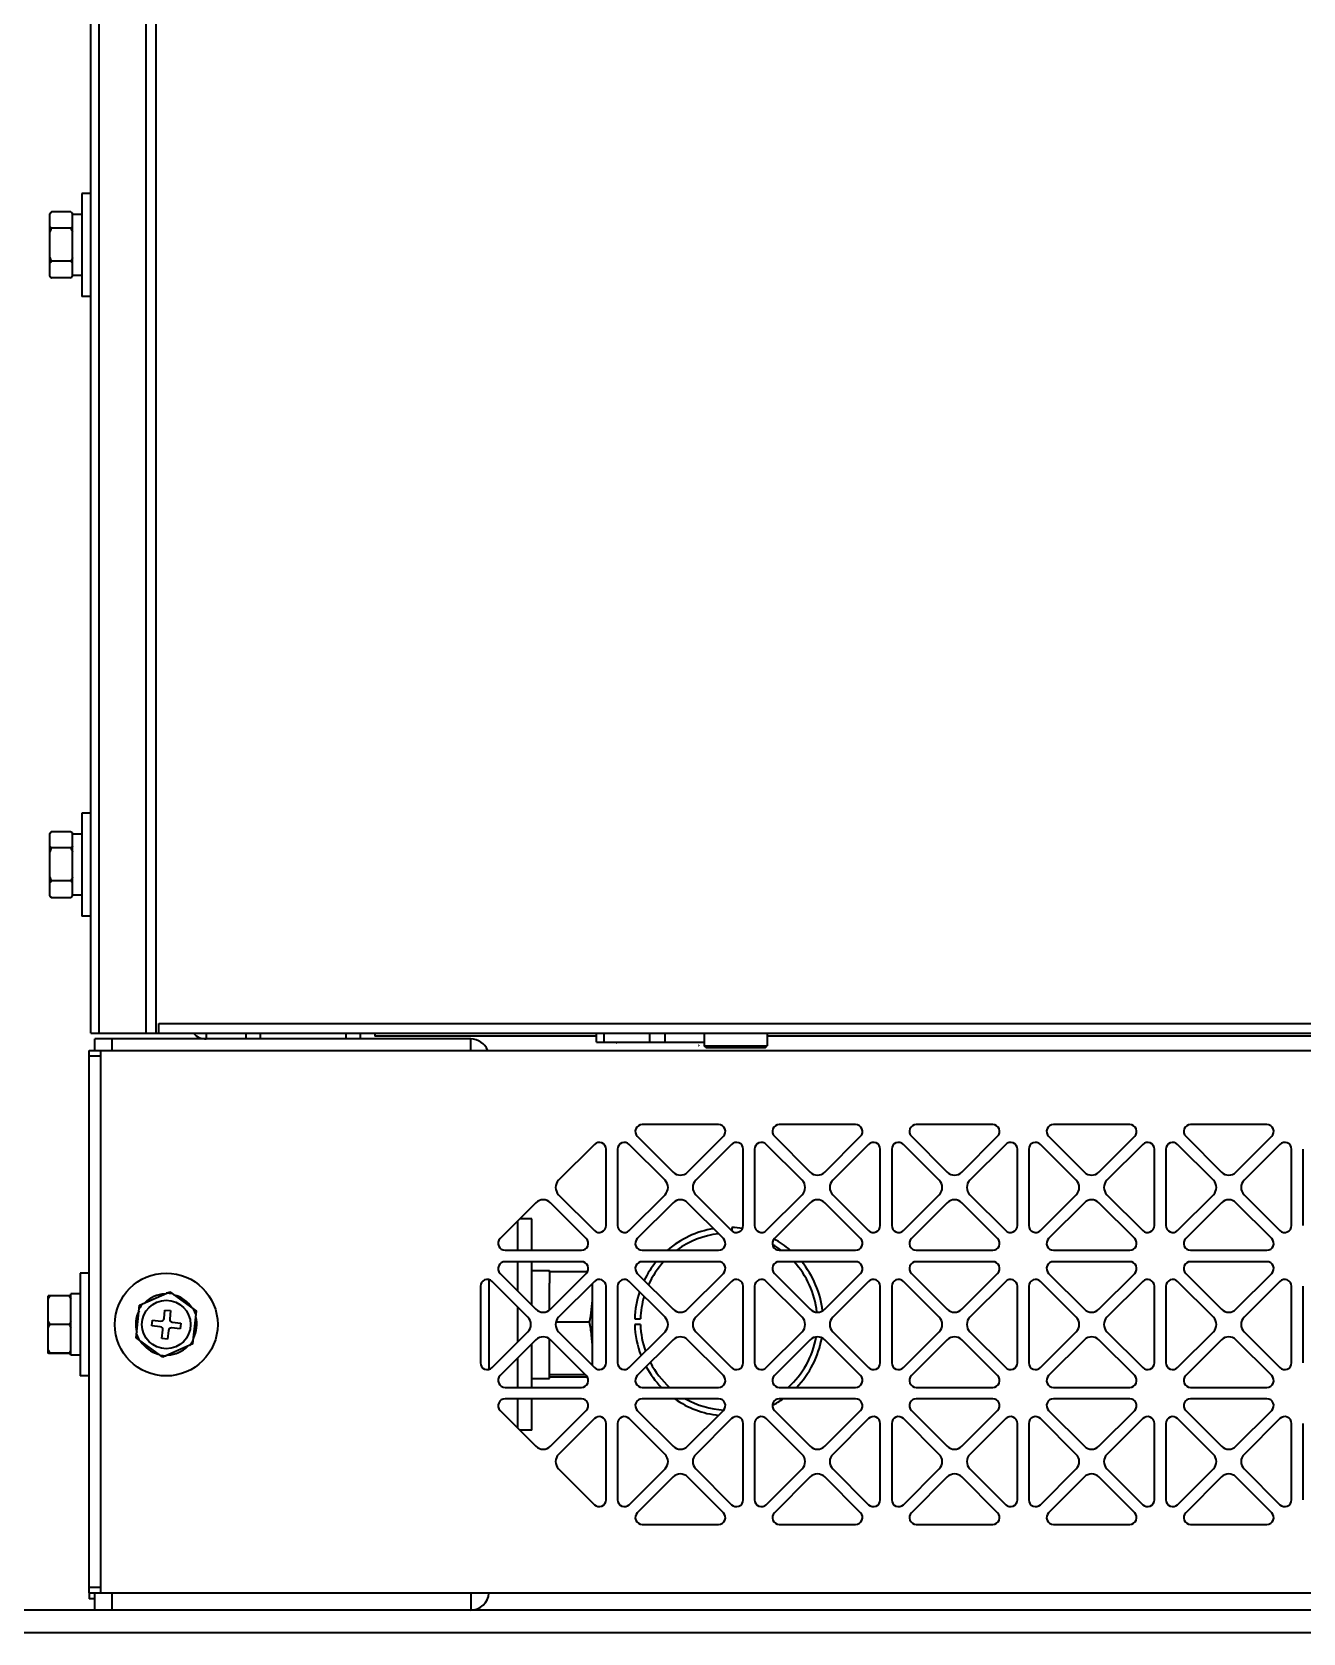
# Model space of a CAD drawing. Header units: millimetres. Extents: x 32496 to 166256, y 3504 to 23939.
# Drawn here: x 41601.9 to 41824.4, y 15203.3 to 15483.6 of the extents above; entities that cross this region are included whole.
import ezdxf

# ---------------------------------------------------------------- set-up
doc = ezdxf.new("R2010")
doc.units = ezdxf.units.MM
doc.layers.get('0').update_dxf_attribs({"lineweight": 35})

msp = doc.modelspace()

# ---------------------------------------------------------------- linework, layer by layer
at = {"linetype": 'Continuous'}
for p, q in [((41621.94, 15308.349), (41621.94, 17321.349)), ((41623.64, 17321.349), (41623.64, 15308.349)), ((41613.64, 16303.849), (41613.64, 15308.349)), ((41612.24, 15448.994), (41612.24, 15693.73)), ((41610.64, 15455.349), (41610.64, 15437.349)), ((41612.24, 15455.349), (41610.64, 15455.349)), ((41605.04, 15451.822), (41605.311, 15452.093)), ((41605.34, 15452.122), (41605.311, 15452.093)), ((41608.74, 15452.122), (41605.34, 15452.122)), ((41608.74, 15452.122), (41608.769, 15452.093)), ((41609.04, 15451.822), (41608.769, 15452.093)), ((41605.04, 15440.875), (41605.04, 15451.822)), ((41608.74, 15449.28), (41605.34, 15449.28)), ((41609.04, 15440.875), (41609.04, 15451.822)), ((41610.64, 15451.699), (41609.04, 15451.699)), ((41612.24, 15443.73), (41612.24, 15448.994)), ((41608.74, 15443.506), (41605.34, 15443.506)), ((41612.24, 15308.349), (41612.24, 15443.73)), ((41605.04, 15440.875), (41605.311, 15440.604)), ((41609.04, 15440.875), (41608.769, 15440.604)), ((41610.64, 15440.999), (41609.04, 15440.999)), ((41608.74, 15440.575), (41605.34, 15440.575)), ((41612.24, 15437.349), (41610.64, 15437.349)), ((41610.64, 15346.849), (41610.64, 15328.849)), ((41612.24, 15346.849), (41610.64, 15346.849)), ((41605.04, 15343.322), (41605.311, 15343.593)), ((41605.04, 15332.375), (41605.04, 15343.322)), ((41605.34, 15343.622), (41605.311, 15343.593)), ((41608.74, 15343.622), (41605.34, 15343.622)), ((41608.74, 15343.622), (41608.769, 15343.593)), ((41609.04, 15343.322), (41608.769, 15343.593)), ((41609.04, 15332.375), (41609.04, 15343.322)), ((41610.64, 15343.199), (41609.04, 15343.199)), ((41608.74, 15340.78), (41605.34, 15340.78)), ((41608.74, 15335.006), (41605.34, 15335.006)), ((41605.04, 15332.375), (41605.311, 15332.104)), ((41608.74, 15332.075), (41605.34, 15332.075)), ((41609.04, 15332.375), (41608.769, 15332.104)), ((41610.64, 15332.499), (41609.04, 15332.499)), ((41612.24, 15328.849), (41610.64, 15328.849)), ((41624.14, 15308.349), (41624.14, 15310.049)), ((41624.14, 15310.049), (42001.64, 15310.049)), ((41612.24, 15308.349), (41621.94, 15308.349)), ((41612.94, 15305.349), (41612.94, 15307.349)), ((41678.74, 15307.349), (41612.94, 15307.349)), ((41615.94, 15307.349), (41615.94, 15305.349)), ((41621.94, 15308.349), (42001.64, 15308.349)), ((41632.44, 15308.349), (41632.44, 15307.349)), ((41639.44, 15307.349), (41639.44, 15308.349)), ((41641.94, 15307.349), (41641.94, 15308.349)), ((41656.94, 15307.349), (41656.94, 15308.349)), ((41659.44, 15307.349), (41659.44, 15308.349)), ((41661.94, 15308.349), (41661.94, 15307.849)), ((41700.773, 15307.849), (41661.94, 15307.849)), ((41678.74, 15305.349), (41678.74, 15307.349)), ((41700.773, 15306.782), (41700.773, 15308.349)), ((41700.773, 15306.782), (41719.615, 15306.782)), ((41702.092, 15306.782), (41702.092, 15308.349)), ((41710.121, 15306.782), (41710.121, 15308.349)), ((41712.758, 15306.782), (41712.758, 15308.349)), ((41719.615, 15308.349), (41719.615, 15306.149)), ((41719.915, 15305.849), (41719.615, 15306.149)), ((41719.615, 15306.149), (41730.665, 15306.149)), ((41730.365, 15305.849), (41730.665, 15306.149)), ((41730.665, 15308.349), (41730.665, 15306.149)), ((42001.64, 15307.849), (41730.665, 15307.849)), ((41611.94, 15210.349), (41611.94, 15305.349)), ((41611.94, 15305.349), (42001.64, 15305.349)), ((41613.94, 15304.349), (41611.94, 15304.349)), ((41613.94, 15305.349), (41613.94, 15304.349)), ((41613.94, 15304.349), (41613.94, 15211.349)), ((41719.915, 15305.849), (41730.365, 15305.849)), ((41722.128, 15292.349), (41708.751, 15292.349)), ((41746.128, 15292.349), (41732.751, 15292.349)), ((41770.128, 15292.349), (41756.751, 15292.349)), ((41794.128, 15292.349), (41780.751, 15292.349)), ((41818.128, 15292.349), (41804.751, 15292.349)), ((41707.903, 15290.3), (41714.167, 15284.036)), ((41716.713, 15284.036), (41722.977, 15290.3)), ((41731.903, 15290.3), (41738.167, 15284.036)), ((41740.713, 15284.036), (41746.977, 15290.3)), ((41755.903, 15290.3), (41762.167, 15284.036)), ((41764.713, 15284.036), (41770.977, 15290.3)), ((41779.903, 15290.3), (41786.167, 15284.036)), ((41788.713, 15284.036), (41794.977, 15290.3)), ((41803.903, 15290.3), (41810.167, 15284.036)), ((41812.713, 15284.036), (41818.977, 15290.3)), ((41700.391, 15288.886), (41694.127, 15282.621)), ((41702.44, 15274.66), (41702.44, 15288.037)), ((41704.44, 15288.037), (41704.44, 15274.66)), ((41712.753, 15282.621), (41706.488, 15288.886)), ((41724.391, 15288.886), (41718.127, 15282.621)), ((41726.44, 15274.66), (41726.44, 15288.037)), ((41728.44, 15288.037), (41728.44, 15274.66)), ((41736.753, 15282.621), (41730.488, 15288.886)), ((41748.391, 15288.886), (41742.127, 15282.621)), ((41750.44, 15274.66), (41750.44, 15288.037)), ((41752.44, 15288.037), (41752.44, 15274.66)), ((41760.753, 15282.621), (41754.488, 15288.886)), ((41772.391, 15288.886), (41766.127, 15282.621)), ((41774.44, 15274.66), (41774.44, 15288.037)), ((41776.44, 15288.037), (41776.44, 15274.66)), ((41784.753, 15282.621), (41778.488, 15288.886)), ((41796.391, 15288.886), (41790.127, 15282.621)), ((41798.44, 15274.66), (41798.44, 15288.037)), ((41800.44, 15288.037), (41800.44, 15274.66)), ((41808.753, 15282.621), (41802.488, 15288.886)), ((41820.391, 15288.886), (41814.127, 15282.621)), ((41822.44, 15274.66), (41822.44, 15288.037)), ((41824.44, 15288.037), (41824.44, 15274.66)), ((41690.167, 15278.662), (41683.903, 15272.397)), ((41698.977, 15272.397), (41692.713, 15278.662)), ((41694.127, 15280.076), (41700.391, 15273.811)), ((41706.488, 15273.811), (41712.753, 15280.076)), ((41714.167, 15278.662), (41707.903, 15272.397)), ((41722.977, 15272.397), (41716.713, 15278.662)), ((41718.127, 15280.076), (41724.391, 15273.811)), ((41730.488, 15273.811), (41736.753, 15280.076)), ((41738.167, 15278.662), (41731.903, 15272.397)), ((41746.977, 15272.397), (41740.713, 15278.662)), ((41742.127, 15280.076), (41748.391, 15273.811)), ((41754.488, 15273.811), (41760.753, 15280.076)), ((41762.167, 15278.662), (41755.903, 15272.397)), ((41770.977, 15272.397), (41764.713, 15278.662)), ((41766.127, 15280.076), (41772.391, 15273.811)), ((41778.488, 15273.811), (41784.753, 15280.076)), ((41786.167, 15278.662), (41779.903, 15272.397)), ((41794.977, 15272.397), (41788.713, 15278.662)), ((41790.127, 15280.076), (41796.391, 15273.811)), ((41802.488, 15273.811), (41808.753, 15280.076)), ((41810.167, 15278.662), (41803.903, 15272.397)), ((41818.977, 15272.397), (41812.713, 15278.662)), ((41814.127, 15280.076), (41820.391, 15273.811)), ((41686.94, 15275.434), (41686.94, 15270.349)), ((41689.44, 15275.849), (41687.354, 15275.849)), ((41689.44, 15270.349), (41689.44, 15275.849)), ((41724.44, 15274.341), (41724.44, 15273.772)), ((41684.751, 15270.349), (41698.128, 15270.349)), ((41708.751, 15270.349), (41722.128, 15270.349)), ((41732.751, 15270.349), (41746.128, 15270.349)), ((41756.751, 15270.349), (41770.128, 15270.349)), ((41780.751, 15270.349), (41794.128, 15270.349)), ((41804.751, 15270.349), (41818.128, 15270.349)), ((41698.128, 15268.349), (41684.751, 15268.349)), ((41686.94, 15268.349), (41686.94, 15263.263)), ((41689.44, 15260.763), (41689.44, 15268.349)), ((41722.128, 15268.349), (41708.751, 15268.349)), ((41746.128, 15268.349), (41732.751, 15268.349)), ((41770.128, 15268.349), (41756.751, 15268.349)), ((41794.128, 15268.349), (41780.751, 15268.349)), ((41818.128, 15268.349), (41804.751, 15268.349)), ((41610.34, 15266.349), (41610.34, 15248.349)), ((41611.94, 15266.349), (41610.34, 15266.349)), ((41681.94, 15265.192), (41681.94, 15249.505)), ((41688.753, 15258.621), (41682.488, 15264.886)), ((41683.903, 15266.3), (41690.167, 15260.036)), ((41689.44, 15266.799), (41692.54, 15266.799)), ((41692.54, 15266.551), (41692.54, 15266.799)), ((41692.54, 15266.551), (41692.54, 15264.576)), ((41699.164, 15266.551), (41692.54, 15266.551)), ((41692.54, 15259.894), (41692.54, 15264.576)), ((41692.713, 15260.036), (41698.977, 15266.3)), ((41700.391, 15264.886), (41694.127, 15258.621)), ((41700.04, 15250.163), (41700.04, 15264.534)), ((41712.753, 15258.621), (41706.488, 15264.886)), ((41707.903, 15266.3), (41714.167, 15260.036)), ((41716.713, 15260.036), (41722.977, 15266.3)), ((41724.391, 15264.886), (41718.127, 15258.621)), ((41736.753, 15258.621), (41730.488, 15264.886)), ((41731.903, 15266.3), (41738.167, 15260.036)), ((41740.713, 15260.036), (41746.977, 15266.3)), ((41748.391, 15264.886), (41742.127, 15258.621)), ((41760.753, 15258.621), (41754.488, 15264.886)), ((41755.903, 15266.3), (41762.167, 15260.036)), ((41764.713, 15260.036), (41770.977, 15266.3)), ((41772.391, 15264.886), (41766.127, 15258.621)), ((41784.753, 15258.621), (41778.488, 15264.886)), ((41779.903, 15266.3), (41786.167, 15260.036)), ((41788.713, 15260.036), (41794.977, 15266.3)), ((41796.391, 15264.886), (41790.127, 15258.621)), ((41808.753, 15258.621), (41802.488, 15264.886)), ((41803.903, 15266.3), (41810.167, 15260.036)), ((41812.713, 15260.036), (41818.977, 15266.3)), ((41820.391, 15264.886), (41814.127, 15258.621)), ((41604.74, 15262.387), (41604.74, 15262.349)), ((41604.74, 15252.348), (41604.74, 15262.348)), ((41604.74, 15262.348), (41605.04, 15262.348)), ((41608.44, 15262.399), (41605.04, 15262.399)), ((41608.44, 15262.348), (41605.04, 15262.348)), ((41608.74, 15262.348), (41608.44, 15262.348)), ((41608.74, 15251.999), (41608.74, 15262.699)), ((41610.34, 15262.699), (41608.74, 15262.699)), ((41620.775, 15260.75), (41626.053, 15263.089)), ((41626.053, 15263.089), (41630.718, 15259.688)), ((41680.44, 15264.037), (41680.44, 15250.66)), ((41702.44, 15250.66), (41702.44, 15264.037)), ((41704.44, 15264.037), (41704.44, 15250.66)), ((41726.44, 15250.66), (41726.44, 15264.037)), ((41728.44, 15264.037), (41728.44, 15250.66)), ((41750.44, 15250.66), (41750.44, 15264.037)), ((41752.44, 15264.037), (41752.44, 15250.66)), ((41774.44, 15250.66), (41774.44, 15264.037)), ((41776.44, 15264.037), (41776.44, 15250.66)), ((41798.44, 15250.66), (41798.44, 15264.037)), ((41800.44, 15264.037), (41800.44, 15250.66)), ((41822.44, 15250.66), (41822.44, 15264.037)), ((41824.44, 15264.037), (41824.44, 15250.66)), ((41620.161, 15255.009), (41620.775, 15260.75)), ((41625.049, 15258.396), (41625.208, 15259.888)), ((41625.208, 15259.888), (41626.203, 15259.781)), ((41626.203, 15259.781), (41626.043, 15258.29)), ((41630.105, 15253.947), (41630.718, 15259.688)), ((41686.94, 15260.434), (41686.94, 15254.263)), ((41608.44, 15257.348), (41605.04, 15257.348)), ((41622.901, 15257.117), (41623.007, 15258.111)), ((41624.392, 15256.958), (41622.901, 15257.117)), ((41623.007, 15258.111), (41624.499, 15257.952)), ((41624.677, 15254.916), (41624.836, 15256.407)), ((41625.831, 15256.301), (41625.671, 15254.81)), ((41627.872, 15256.586), (41626.381, 15256.745)), ((41626.487, 15257.74), (41627.979, 15257.58)), ((41627.979, 15257.58), (41627.872, 15256.586)), ((41682.488, 15249.811), (41688.753, 15256.076)), ((41699.533, 15257.768), (41693.655, 15257.768)), ((41694.127, 15256.076), (41700.391, 15249.811)), ((41706.488, 15249.811), (41712.753, 15256.076)), ((41707.447, 15258.349), (41708.448, 15258.349)), ((41708.448, 15257.349), (41707.447, 15257.349)), ((41718.127, 15256.076), (41724.391, 15249.811)), ((41730.488, 15249.811), (41736.753, 15256.076)), ((41742.127, 15256.076), (41748.391, 15249.811)), ((41754.488, 15249.811), (41760.753, 15256.076)), ((41766.127, 15256.076), (41772.391, 15249.811)), ((41778.488, 15249.811), (41784.753, 15256.076)), ((41790.127, 15256.076), (41796.391, 15249.811)), ((41802.488, 15249.811), (41808.753, 15256.076)), ((41814.127, 15256.076), (41820.391, 15249.811)), ((41624.826, 15251.608), (41620.161, 15255.009)), ((41625.671, 15254.81), (41624.677, 15254.916)), ((41630.105, 15253.947), (41624.826, 15251.608)), ((41690.167, 15254.662), (41683.903, 15248.397)), ((41689.44, 15246.349), (41689.44, 15253.934)), ((41692.54, 15250.66), (41692.54, 15254.803)), ((41698.977, 15248.397), (41692.713, 15254.662)), ((41714.167, 15254.662), (41707.903, 15248.397)), ((41722.977, 15248.397), (41716.713, 15254.662)), ((41738.167, 15254.662), (41731.903, 15248.397)), ((41746.977, 15248.397), (41740.713, 15254.662)), ((41762.167, 15254.662), (41755.903, 15248.397)), ((41770.977, 15248.397), (41764.713, 15254.662)), ((41786.167, 15254.662), (41779.903, 15248.397)), ((41794.977, 15248.397), (41788.713, 15254.662)), ((41810.167, 15254.662), (41803.903, 15248.397)), ((41818.977, 15248.397), (41812.713, 15254.662)), ((41604.74, 15252.348), (41604.74, 15252.31)), ((41605.04, 15252.348), (41604.74, 15252.348)), ((41605.011, 15252.348), (41605.018, 15252.336)), ((41605.011, 15252.348), (41605.018, 15252.336)), ((41608.44, 15252.348), (41605.04, 15252.348)), ((41608.44, 15252.298), (41605.04, 15252.298)), ((41608.44, 15252.348), (41608.74, 15252.348)), ((41608.468, 15252.348), (41608.461, 15252.336)), ((41608.469, 15252.348), (41608.462, 15252.336)), ((41610.34, 15251.999), (41608.74, 15251.999)), ((41686.94, 15251.434), (41686.94, 15246.349)), ((41692.54, 15248.469), (41692.54, 15250.66)), ((41611.94, 15248.349), (41610.34, 15248.349)), ((41689.44, 15247.899), (41692.54, 15247.899)), ((41698.809, 15248.565), (41692.54, 15248.565)), ((41692.54, 15247.899), (41692.54, 15248.469)), ((41699.164, 15248.146), (41692.54, 15248.146)), ((41684.751, 15246.349), (41698.128, 15246.349)), ((41708.751, 15246.349), (41722.128, 15246.349)), ((41732.751, 15246.349), (41746.128, 15246.349)), ((41756.751, 15246.349), (41770.128, 15246.349)), ((41780.751, 15246.349), (41794.128, 15246.349)), ((41804.751, 15246.349), (41818.128, 15246.349)), ((41683.903, 15242.3), (41690.167, 15236.036)), ((41698.128, 15244.349), (41684.751, 15244.349)), ((41686.94, 15244.349), (41686.94, 15239.263)), ((41689.44, 15238.849), (41689.44, 15244.349)), ((41692.713, 15236.036), (41698.977, 15242.3)), ((41707.903, 15242.3), (41714.167, 15236.036)), ((41722.128, 15244.349), (41708.751, 15244.349)), ((41716.713, 15236.036), (41722.977, 15242.3)), ((41731.903, 15242.3), (41738.167, 15236.036)), ((41746.128, 15244.349), (41732.751, 15244.349)), ((41740.713, 15236.036), (41746.977, 15242.3)), ((41755.903, 15242.3), (41762.167, 15236.036)), ((41770.128, 15244.349), (41756.751, 15244.349)), ((41764.713, 15236.036), (41770.977, 15242.3)), ((41779.903, 15242.3), (41786.167, 15236.036)), ((41794.128, 15244.349), (41780.751, 15244.349)), ((41788.713, 15236.036), (41794.977, 15242.3)), ((41803.903, 15242.3), (41810.167, 15236.036)), ((41818.128, 15244.349), (41804.751, 15244.349)), ((41812.713, 15236.036), (41818.977, 15242.3)), ((41689.44, 15238.849), (41687.354, 15238.849)), ((41700.391, 15240.886), (41694.127, 15234.621)), ((41702.44, 15226.66), (41702.44, 15240.037)), ((41704.44, 15240.037), (41704.44, 15226.66)), ((41712.753, 15234.621), (41706.488, 15240.886)), ((41724.391, 15240.886), (41718.127, 15234.621)), ((41726.44, 15226.66), (41726.44, 15240.037)), ((41728.44, 15240.037), (41728.44, 15226.66)), ((41736.753, 15234.621), (41730.488, 15240.886)), ((41748.391, 15240.886), (41742.127, 15234.621)), ((41750.44, 15226.66), (41750.44, 15240.037)), ((41752.44, 15240.037), (41752.44, 15226.66)), ((41760.753, 15234.621), (41754.488, 15240.886)), ((41772.391, 15240.886), (41766.127, 15234.621)), ((41774.44, 15226.66), (41774.44, 15240.037)), ((41776.44, 15240.037), (41776.44, 15226.66)), ((41784.753, 15234.621), (41778.488, 15240.886)), ((41796.391, 15240.886), (41790.127, 15234.621)), ((41798.44, 15226.66), (41798.44, 15240.037)), ((41800.44, 15240.037), (41800.44, 15226.66)), ((41808.753, 15234.621), (41802.488, 15240.886)), ((41820.391, 15240.886), (41814.127, 15234.621)), ((41822.44, 15226.66), (41822.44, 15240.037)), ((41824.44, 15240.037), (41824.44, 15226.66)), ((41694.127, 15232.076), (41700.391, 15225.811)), ((41706.488, 15225.811), (41712.753, 15232.076)), ((41714.167, 15230.662), (41707.903, 15224.397)), ((41722.977, 15224.397), (41716.713, 15230.662)), ((41718.127, 15232.076), (41724.391, 15225.811)), ((41730.488, 15225.811), (41736.753, 15232.076)), ((41738.167, 15230.662), (41731.903, 15224.397)), ((41746.977, 15224.397), (41740.713, 15230.662)), ((41742.127, 15232.076), (41748.391, 15225.811)), ((41754.488, 15225.811), (41760.753, 15232.076)), ((41762.167, 15230.662), (41755.903, 15224.397)), ((41770.977, 15224.397), (41764.713, 15230.662)), ((41766.127, 15232.076), (41772.391, 15225.811)), ((41778.488, 15225.811), (41784.753, 15232.076)), ((41786.167, 15230.662), (41779.903, 15224.397)), ((41794.977, 15224.397), (41788.713, 15230.662)), ((41790.127, 15232.076), (41796.391, 15225.811)), ((41802.488, 15225.811), (41808.753, 15232.076)), ((41810.167, 15230.662), (41803.903, 15224.397)), ((41818.977, 15224.397), (41812.713, 15230.662)), ((41814.127, 15232.076), (41820.391, 15225.811)), ((41708.751, 15222.349), (41722.128, 15222.349)), ((41732.751, 15222.349), (41746.128, 15222.349)), ((41756.751, 15222.349), (41770.128, 15222.349)), ((41780.751, 15222.349), (41794.128, 15222.349)), ((41804.751, 15222.349), (41818.128, 15222.349)), ((41611.94, 15211.349), (41613.94, 15211.349)), ((41613.94, 15211.349), (41613.94, 15210.349)), ((41611.94, 15210.349), (41611.94, 15209.349)), ((41611.94, 15210.349), (42001.64, 15210.349)), ((41612.94, 15209.349), (41611.94, 15209.349)), ((41612.94, 15209.758), (41612.94, 15210.349)), ((41612.94, 15207.349), (41612.94, 15209.758)), ((41615.94, 15210.349), (41615.94, 15207.349)), ((41678.74, 15210.349), (41678.74, 15207.349)), ((41961.64, 15207.349), (41134.64, 15207.349)), ((41961.64, 15203.349), (41134.64, 15203.349))]:
    msp.add_line(p, q, dxfattribs=at)
for radius in [9, 4.25]:
    msp.add_circle((41625.44, 15257.349), radius, dxfattribs=at)
for centre, radius, start, end in [((41607.854, 15443.165), 3.606, 218.71028, 219.13391), ((41606.225, 15443.166), 3.607, 320.8641, 321.28972), ((41609.177, 15444.355), 5.386, 224.12457, 224.56524), ((41604.904, 15444.354), 5.384, 315.43477, 315.87545), ((41607.854, 15334.665), 3.606, 218.71028, 219.13391), ((41609.177, 15335.855), 5.386, 224.12457, 224.56524), ((41604.904, 15335.854), 5.384, 315.43477, 315.87545), ((41606.225, 15334.666), 3.607, 320.8641, 321.28972), ((41632.44, 15310.349), 3, 222.2942, 270), ((41678.74, 15304.149), 3.2, 22.14766, 90), ((41708.751, 15291.149), 1.2, 90, 225), ((41722.128, 15291.149), 1.2, 315, 90), ((41732.751, 15291.149), 1.2, 90, 225), ((41746.128, 15291.149), 1.2, 315, 90), ((41756.751, 15291.149), 1.2, 90, 225), ((41770.128, 15291.149), 1.2, 315, 90), ((41780.751, 15291.149), 1.2, 90, 225), ((41794.128, 15291.149), 1.2, 315, 90), ((41804.751, 15291.149), 1.2, 90, 225), ((41818.128, 15291.149), 1.2, 315, 90), ((41701.24, 15288.037), 1.2, 0, 135), ((41705.64, 15288.037), 1.2, 45, 180), ((41725.24, 15288.037), 1.2, 0, 135), ((41729.64, 15288.037), 1.2, 45, 180), ((41749.24, 15288.037), 1.2, 0, 135), ((41753.64, 15288.037), 1.2, 45, 180), ((41773.24, 15288.037), 1.2, 0, 135), ((41777.64, 15288.037), 1.2, 45, 180), ((41797.24, 15288.037), 1.2, 0, 135), ((41801.64, 15288.037), 1.2, 45, 180), ((41821.24, 15288.037), 1.2, 0, 135), ((41715.44, 15285.308), 1.8, 225, 315), ((41739.44, 15285.308), 1.8, 225, 315), ((41763.44, 15285.308), 1.8, 225, 315), ((41787.44, 15285.308), 1.8, 225, 315), ((41811.44, 15285.308), 1.8, 225, 315), ((41695.4, 15281.349), 1.8, 135, 225), ((41711.48, 15281.349), 1.8, 315, 45), ((41719.4, 15281.349), 1.8, 135, 225), ((41735.48, 15281.349), 1.8, 315, 45), ((41743.4, 15281.349), 1.8, 135, 225), ((41759.48, 15281.349), 1.8, 315, 45), ((41767.4, 15281.349), 1.8, 135, 225), ((41783.48, 15281.349), 1.8, 315, 45), ((41791.4, 15281.349), 1.8, 135, 225), ((41807.48, 15281.349), 1.8, 315, 45), ((41815.4, 15281.349), 1.8, 135, 225), ((41691.44, 15277.389), 1.8, 45, 135), ((41715.44, 15277.389), 1.8, 45, 135), ((41739.44, 15277.389), 1.8, 45, 135), ((41763.44, 15277.389), 1.8, 45, 135), ((41787.44, 15277.389), 1.8, 45, 135), ((41811.44, 15277.389), 1.8, 45, 135), ((41701.24, 15274.66), 1.2, 225, 0), ((41705.64, 15274.66), 1.2, 180, 315), ((41723.94, 15257.849), 16.5, 99.35094, 130.66828), ((41723.94, 15257.849), 15.5, 96.65645, 126.13774), ((41725.24, 15274.66), 1.2, 225, 0), ((41723.94, 15257.849), 16.5, 81.65551, 88.2635), ((41729.64, 15274.66), 1.2, 180, 315), ((41749.24, 15274.66), 1.2, 225, 0), ((41753.64, 15274.66), 1.2, 180, 315), ((41773.24, 15274.66), 1.2, 225, 0), ((41777.64, 15274.66), 1.2, 180, 315), ((41797.24, 15274.66), 1.2, 225, 0), ((41801.64, 15274.66), 1.2, 180, 315), ((41821.24, 15274.66), 1.2, 225, 0), ((41684.751, 15271.549), 1.2, 135, 270), ((41698.128, 15271.549), 1.2, 270, 45), ((41708.751, 15271.549), 1.2, 135, 270), ((41722.128, 15271.549), 1.2, 270, 45), ((41732.751, 15271.549), 1.2, 135, 270), ((41723.94, 15257.849), 15.5, 53.86236, 60.41181), ((41723.94, 15257.849), 16.5, 49.33265, 61.37416), ((41746.128, 15271.549), 1.2, 270, 45), ((41756.751, 15271.549), 1.2, 135, 270), ((41770.128, 15271.549), 1.2, 270, 45), ((41780.751, 15271.549), 1.2, 135, 270), ((41794.128, 15271.549), 1.2, 270, 45), ((41804.751, 15271.549), 1.2, 135, 270), ((41818.128, 15271.549), 1.2, 270, 45), ((41684.751, 15267.149), 1.2, 90, 225), ((41698.128, 15267.149), 1.2, 315, 90), ((41708.751, 15267.149), 1.2, 90, 225), ((41723.94, 15257.849), 16.5, 140.44975, 153.97851), ((41723.94, 15257.849), 15.5, 137.2859, 155.27208), ((41722.128, 15267.149), 1.2, 315, 90), ((41732.751, 15267.149), 1.2, 90, 225), ((41723.94, 15257.849), 15.5, 6.1975, 42.71334), ((41723.94, 15257.849), 16.5, 6.60647, 39.54966), ((41746.128, 15267.149), 1.2, 315, 90), ((41756.751, 15267.149), 1.2, 90, 225), ((41770.128, 15267.149), 1.2, 315, 90), ((41780.751, 15267.149), 1.2, 90, 225), ((41794.128, 15267.149), 1.2, 315, 90), ((41804.751, 15267.149), 1.2, 90, 225), ((41818.128, 15267.149), 1.2, 315, 90), ((41681.64, 15264.037), 1.2, 45, 180), ((41701.24, 15264.037), 1.2, 0, 135), ((41705.64, 15264.037), 1.2, 45, 180), ((41725.24, 15264.037), 1.2, 0, 135), ((41729.64, 15264.037), 1.2, 45, 180), ((41749.24, 15264.037), 1.2, 0, 135), ((41753.64, 15264.037), 1.2, 45, 180), ((41773.24, 15264.037), 1.2, 0, 135), ((41777.64, 15264.037), 1.2, 45, 180), ((41797.24, 15264.037), 1.2, 0, 135), ((41801.64, 15264.037), 1.2, 45, 180), ((41821.24, 15264.037), 1.2, 0, 135), ((41625.44, 15257.349), 5.35, 93.06137, 134.74076), ((41625.44, 15257.349), 5.474, 77.90862, 89.89351), ((41625.44, 15257.349), 5.35, 33.06137, 74.74076), ((41723.94, 15257.849), 16.5, 161.54073, 178.2635), ((41723.94, 15257.849), 15.5, 163.40785, 178.15143), ((41625.44, 15257.349), 5.35, 153.06137, 194.74076), ((41625.44, 15257.349), 5.474, 137.90862, 149.89351), ((41625.44, 15257.349), 5.474, 17.90862, 29.89351), ((41625.44, 15257.349), 5.35, 333.06137, 14.74076), ((41687.48, 15257.349), 1.8, 315, 45), ((41691.44, 15261.308), 1.8, 225, 315), ((41695.4, 15257.349), 1.8, 135, 225), ((41711.48, 15257.349), 1.8, 315, 45), ((41715.44, 15261.308), 1.8, 225, 315), ((41719.4, 15257.349), 1.8, 135, 225), ((41735.48, 15257.349), 1.8, 315, 45), ((41739.44, 15261.308), 1.8, 225, 315), ((41743.4, 15257.349), 1.8, 135, 225), ((41759.48, 15257.349), 1.8, 315, 45), ((41763.44, 15261.308), 1.8, 225, 315), ((41767.4, 15257.349), 1.8, 135, 225), ((41783.48, 15257.349), 1.8, 315, 45), ((41787.44, 15261.308), 1.8, 225, 315), ((41791.4, 15257.349), 1.8, 135, 225), ((41807.48, 15257.349), 1.8, 315, 45), ((41811.44, 15261.308), 1.8, 225, 315), ((41815.4, 15257.349), 1.8, 135, 225), ((41625.44, 15257.349), 5.474, 197.90862, 209.89351), ((41624.339, 15256.461), 0.5, 353.90106, 83.90106), ((41624.552, 15258.449), 0.5, 263.90106, 353.90106), ((41626.328, 15256.248), 0.5, 83.90106, 173.90106), ((41626.54, 15258.237), 0.5, 173.90106, 263.90106), ((41723.94, 15257.849), 16.5, 181.7365, 201.18788), ((41723.94, 15257.849), 15.5, 181.84857, 199.54821), ((41625.44, 15257.349), 5.35, 213.06137, 254.74076), ((41625.44, 15257.349), 5.35, 273.06137, 314.74076), ((41625.44, 15257.349), 5.474, 317.90862, 329.89351), ((41691.44, 15253.389), 1.8, 45, 135), ((41715.44, 15253.389), 1.8, 45, 135), ((41723.94, 15257.849), 15.5, 312.01146, 350.01229), ((41723.94, 15257.849), 16.5, 315.78045, 350.13912), ((41739.44, 15253.389), 1.8, 45, 135), ((41763.44, 15253.389), 1.8, 45, 135), ((41787.44, 15253.389), 1.8, 45, 135), ((41811.44, 15253.389), 1.8, 45, 135), ((41612.546, 15256.678), 8.691, 209.97241, 210.26095), ((41600.936, 15256.676), 8.688, 329.73906, 330.0276), ((41625.44, 15257.349), 5.474, 257.90862, 269.89351), ((41681.64, 15250.66), 1.2, 180, 315), ((41701.24, 15250.66), 1.2, 225, 0), ((41705.64, 15250.66), 1.2, 180, 315), ((41723.94, 15257.849), 15.5, 207.50144, 227.98818), ((41725.24, 15250.66), 1.2, 225, 0), ((41729.64, 15250.66), 1.2, 180, 315), ((41749.24, 15250.66), 1.2, 225, 0), ((41753.64, 15250.66), 1.2, 180, 315), ((41773.24, 15250.66), 1.2, 225, 0), ((41777.64, 15250.66), 1.2, 180, 315), ((41797.24, 15250.66), 1.2, 225, 0), ((41801.64, 15250.66), 1.2, 180, 315), ((41821.24, 15250.66), 1.2, 225, 0), ((41684.751, 15247.549), 1.2, 135, 270), ((41698.128, 15247.549), 1.2, 270, 45), ((41708.751, 15247.549), 1.2, 135, 270), ((41723.94, 15257.849), 16.5, 208.58378, 224.2208), ((41722.128, 15247.549), 1.2, 270, 45), ((41732.751, 15247.549), 1.2, 135, 270), ((41746.128, 15247.549), 1.2, 270, 45), ((41756.751, 15247.549), 1.2, 135, 270), ((41770.128, 15247.549), 1.2, 270, 45), ((41780.751, 15247.549), 1.2, 135, 270), ((41794.128, 15247.549), 1.2, 270, 45), ((41804.751, 15247.549), 1.2, 135, 270), ((41818.128, 15247.549), 1.2, 270, 45), ((41684.751, 15243.149), 1.2, 90, 225), ((41698.128, 15243.149), 1.2, 315, 90), ((41708.751, 15243.149), 1.2, 90, 225), ((41723.94, 15257.849), 16.5, 235.01545, 263.73778), ((41723.94, 15257.849), 15.5, 240.71772, 266.69948), ((41722.128, 15243.149), 1.2, 315, 90), ((41732.751, 15243.149), 1.2, 90, 225), ((41723.94, 15257.849), 16.5, 297.50776, 304.98489), ((41746.128, 15243.149), 1.2, 315, 90), ((41756.751, 15243.149), 1.2, 90, 225), ((41770.128, 15243.149), 1.2, 315, 90), ((41780.751, 15243.149), 1.2, 90, 225), ((41794.128, 15243.149), 1.2, 315, 90), ((41804.751, 15243.149), 1.2, 90, 225), ((41818.128, 15243.149), 1.2, 315, 90), ((41701.24, 15240.037), 1.2, 0, 135), ((41705.64, 15240.037), 1.2, 45, 180), ((41725.24, 15240.037), 1.2, 0, 135), ((41729.64, 15240.037), 1.2, 45, 180), ((41749.24, 15240.037), 1.2, 0, 135), ((41753.64, 15240.037), 1.2, 45, 180), ((41773.24, 15240.037), 1.2, 0, 135), ((41777.64, 15240.037), 1.2, 45, 180), ((41797.24, 15240.037), 1.2, 0, 135), ((41801.64, 15240.037), 1.2, 45, 180), ((41821.24, 15240.037), 1.2, 0, 135), ((41691.44, 15237.308), 1.8, 225, 315), ((41695.4, 15233.349), 1.8, 135, 225), ((41711.48, 15233.349), 1.8, 315, 45), ((41715.44, 15237.308), 1.8, 225, 315), ((41719.4, 15233.349), 1.8, 135, 225), ((41735.48, 15233.349), 1.8, 315, 45), ((41739.44, 15237.308), 1.8, 225, 315), ((41743.4, 15233.349), 1.8, 135, 225), ((41759.48, 15233.349), 1.8, 315, 45), ((41763.44, 15237.308), 1.8, 225, 315), ((41767.4, 15233.349), 1.8, 135, 225), ((41783.48, 15233.349), 1.8, 315, 45), ((41787.44, 15237.308), 1.8, 225, 315), ((41791.4, 15233.349), 1.8, 135, 225), ((41807.48, 15233.349), 1.8, 315, 45), ((41811.44, 15237.308), 1.8, 225, 315), ((41815.4, 15233.349), 1.8, 135, 225), ((41715.44, 15229.389), 1.8, 45, 135), ((41739.44, 15229.389), 1.8, 45, 135), ((41763.44, 15229.389), 1.8, 45, 135), ((41787.44, 15229.389), 1.8, 45, 135), ((41811.44, 15229.389), 1.8, 45, 135), ((41701.24, 15226.66), 1.2, 225, 0), ((41705.64, 15226.66), 1.2, 180, 315), ((41725.24, 15226.66), 1.2, 225, 0), ((41729.64, 15226.66), 1.2, 180, 315), ((41749.24, 15226.66), 1.2, 225, 0), ((41753.64, 15226.66), 1.2, 180, 315), ((41773.24, 15226.66), 1.2, 225, 0), ((41777.64, 15226.66), 1.2, 180, 315), ((41797.24, 15226.66), 1.2, 225, 0), ((41801.64, 15226.66), 1.2, 180, 315), ((41821.24, 15226.66), 1.2, 225, 0), ((41708.751, 15223.549), 1.2, 135, 270), ((41722.128, 15223.549), 1.2, 270, 45), ((41732.751, 15223.549), 1.2, 135, 270), ((41746.128, 15223.549), 1.2, 270, 45), ((41756.751, 15223.549), 1.2, 135, 270), ((41770.128, 15223.549), 1.2, 270, 45), ((41780.751, 15223.549), 1.2, 135, 270), ((41794.128, 15223.549), 1.2, 270, 45), ((41804.751, 15223.549), 1.2, 135, 270), ((41818.128, 15223.549), 1.2, 270, 45), ((41678.74, 15210.549), 3.2, 270, 356.34504)]:
    msp.add_arc(centre, radius, start, end, dxfattribs=at)
for points, knots in [([(41605.311, 15452.093), (41605.286, 15452.069), (41605.193, 15451.973), (41605.103, 15451.874), (41605.04, 15451.797)], [0, 0, 0, 0, 0.2550625, 1, 1, 1, 1]), ([(41608.769, 15452.093), (41608.793, 15452.069), (41608.887, 15451.973), (41608.976, 15451.874), (41609.04, 15451.797)], [0, 0, 0, 0, 0.2550615, 1, 1, 1, 1]), ([(41605.04, 15449.605), (41605.063, 15449.577), (41605.158, 15449.465), (41605.26, 15449.358), (41605.34, 15449.28)], [0, 0, 0, 0, 0.2444076, 1, 1, 1, 1]), ([(41609.04, 15449.605), (41609.017, 15449.577), (41608.921, 15449.465), (41608.819, 15449.358), (41608.74, 15449.28)], [0, 0, 0, 0, 0.2444076, 1, 1, 1, 1]), ([(41605.34, 15443.506), (41605.313, 15443.479), (41605.209, 15443.371), (41605.11, 15443.259), (41605.04, 15443.171)], [0, 0, 0, 0, 0.2552115, 1, 1, 1, 1]), ([(41608.74, 15443.506), (41608.767, 15443.479), (41608.871, 15443.371), (41608.97, 15443.259), (41609.04, 15443.171)], [0, 0, 0, 0, 0.2552107, 1, 1, 1, 1]), ([(41605.057, 15440.89), (41605.076, 15440.865), (41605.158, 15440.768), (41605.244, 15440.674), (41605.311, 15440.605)], [0, 0, 0, 0, 0.2454956, 1, 1, 1, 1]), ([(41609.023, 15440.889), (41609.003, 15440.865), (41608.922, 15440.768), (41608.836, 15440.674), (41608.769, 15440.605)], [0, 0, 0, 0, 0.2454974, 1, 1, 1, 1]), ([(41605.311, 15343.593), (41605.286, 15343.569), (41605.193, 15343.473), (41605.103, 15343.374), (41605.04, 15343.297)], [0, 0, 0, 0, 0.2550625, 1, 1, 1, 1]), ([(41608.769, 15343.593), (41608.793, 15343.569), (41608.887, 15343.473), (41608.976, 15343.374), (41609.04, 15343.297)], [0, 0, 0, 0, 0.2550615, 1, 1, 1, 1]), ([(41605.04, 15341.105), (41605.063, 15341.077), (41605.158, 15340.965), (41605.26, 15340.858), (41605.34, 15340.78)], [0, 0, 0, 0, 0.2444076, 1, 1, 1, 1]), ([(41609.04, 15341.105), (41609.017, 15341.077), (41608.921, 15340.965), (41608.819, 15340.858), (41608.74, 15340.78)], [0, 0, 0, 0, 0.2444076, 1, 1, 1, 1]), ([(41605.34, 15335.006), (41605.313, 15334.979), (41605.209, 15334.871), (41605.11, 15334.759), (41605.04, 15334.671)], [0, 0, 0, 0, 0.2552115, 1, 1, 1, 1]), ([(41608.74, 15335.006), (41608.767, 15334.979), (41608.871, 15334.871), (41608.97, 15334.759), (41609.04, 15334.671)], [0, 0, 0, 0, 0.2552107, 1, 1, 1, 1]), ([(41605.057, 15332.39), (41605.076, 15332.365), (41605.158, 15332.268), (41605.244, 15332.174), (41605.311, 15332.105)], [0, 0, 0, 0, 0.2454956, 1, 1, 1, 1]), ([(41609.023, 15332.389), (41609.003, 15332.365), (41608.922, 15332.268), (41608.836, 15332.174), (41608.769, 15332.105)], [0, 0, 0, 0, 0.2454974, 1, 1, 1, 1]), ([(41704.236, 15306.673), (41704.234, 15306.674), (41704.228, 15306.679), (41704.234, 15306.684), (41704.236, 15306.685)], [0, 0, 0, 0, 0.5007346, 1, 1, 1, 1]), ([(41718.644, 15306.171), (41718.646, 15306.173), (41718.652, 15306.177), (41718.646, 15306.182), (41718.644, 15306.184)], [0, 0, 0, 0, 0.5006414, 1, 1, 1, 1]), ([(41605.04, 15262.399), (41605.013, 15262.398), (41604.913, 15262.395), (41604.813, 15262.391), (41604.74, 15262.387)], [0, 0, 0, 0, 0.265493, 1, 1, 1, 1]), ([(41605.04, 15262.348), (41605.013, 15262.302), (41604.907, 15262.114), (41604.808, 15261.923), (41604.74, 15261.777)], [0, 0, 0, 0, 0.250877, 1, 1, 1, 1]), ([(41608.44, 15262.399), (41608.466, 15262.398), (41608.566, 15262.395), (41608.666, 15262.391), (41608.74, 15262.387)], [0, 0, 0, 0, 0.2654915, 1, 1, 1, 1]), ([(41608.44, 15262.348), (41608.467, 15262.302), (41608.573, 15262.114), (41608.671, 15261.923), (41608.74, 15261.777)], [0, 0, 0, 0, 0.2508765, 1, 1, 1, 1]), ([(41699.533, 15257.768), (41699.689, 15258.49), (41699.945, 15259.946), (41700.04, 15261.423), (41700.04, 15262.159)], [0, 0, 0, 0, 0.5009076, 1, 1, 1, 1]), ([(41604.74, 15257.92), (41604.763, 15257.871), (41604.856, 15257.677), (41604.959, 15257.488), (41605.04, 15257.348)], [0, 0, 0, 0, 0.2491573, 1, 1, 1, 1]), ([(41605.04, 15257.348), (41605.013, 15257.301), (41604.907, 15257.114), (41604.808, 15256.923), (41604.74, 15256.777)], [0, 0, 0, 0, 0.2508777, 1, 1, 1, 1]), ([(41608.74, 15257.92), (41608.717, 15257.871), (41608.623, 15257.677), (41608.521, 15257.488), (41608.44, 15257.348)], [0, 0, 0, 0, 0.2491576, 1, 1, 1, 1]), ([(41608.44, 15257.348), (41608.467, 15257.301), (41608.573, 15257.114), (41608.671, 15256.923), (41608.74, 15256.777)], [0, 0, 0, 0, 0.2508772, 1, 1, 1, 1]), ([(41700.04, 15253.167), (41700.04, 15253.938), (41699.945, 15255.484), (41699.689, 15257.01), (41699.533, 15257.768)], [0, 0, 0, 0, 0.4993642, 1, 1, 1, 1]), ([(41604.74, 15252.92), (41604.763, 15252.871), (41604.856, 15252.678), (41604.959, 15252.488), (41605.04, 15252.348)], [0, 0, 0, 0, 0.2491566, 1, 1, 1, 1]), ([(41608.74, 15252.92), (41608.717, 15252.871), (41608.623, 15252.678), (41608.521, 15252.488), (41608.44, 15252.348)], [0, 0, 0, 0, 0.2491569, 1, 1, 1, 1]), ([(41605.04, 15252.298), (41605.013, 15252.299), (41604.913, 15252.303), (41604.813, 15252.307), (41604.74, 15252.31)], [0, 0, 0, 0, 0.265493, 1, 1, 1, 1]), ([(41608.44, 15252.298), (41608.466, 15252.299), (41608.566, 15252.303), (41608.666, 15252.307), (41608.74, 15252.31)], [0, 0, 0, 0, 0.2654915, 1, 1, 1, 1])]:
    msp.add_open_spline(points, degree=3, knots=knots, dxfattribs=at)
for points in [[(41605.34, 15449.28), (41605.232, 15449.064), (41605.131, 15448.844), (41605.04, 15448.62)], [(41608.74, 15449.28), (41608.848, 15449.064), (41608.949, 15448.844), (41609.04, 15448.62)], [(41605.04, 15444.166), (41605.131, 15443.942), (41605.232, 15443.722), (41605.34, 15443.506)], [(41609.04, 15444.166), (41608.949, 15443.942), (41608.848, 15443.722), (41608.74, 15443.506)], [(41605.34, 15340.78), (41605.232, 15340.564), (41605.131, 15340.344), (41605.04, 15340.12)], [(41608.74, 15340.78), (41608.848, 15340.564), (41608.949, 15340.344), (41609.04, 15340.12)], [(41605.04, 15335.666), (41605.131, 15335.442), (41605.232, 15335.222), (41605.34, 15335.006)], [(41609.04, 15335.666), (41608.949, 15335.442), (41608.848, 15335.222), (41608.74, 15335.006)]]:
    msp.add_open_spline(points, degree=3, dxfattribs=at)

doc.saveas('drawing.dxf')
